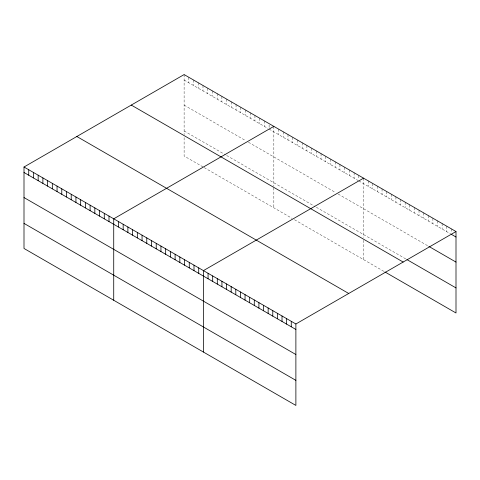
<?xml version="1.0" encoding="UTF-8"?>
<svg xmlns="http://www.w3.org/2000/svg" width="480" height="480" viewBox="0 0 480 480"><rect width="100%" height="100%" fill="white"/><g stroke="black" fill="none" stroke-linecap="round" stroke-linejoin="round"><path stroke-width="0.36" stroke-dasharray="2.4 1.8" d="M184.116 80.046L267.936 128.436M269.112 129.12L358.248 180.582M358.836 180.918L450.798 234.018M184.116 105.114L245.502 140.556M248.454 142.26L335.226 192.36M338.178 194.064L428.268 246.078M184.116 130.944L225.432 154.8M226.614 155.484L315.156 206.604M316.338 207.282L406.314 259.23M203.004 166.92L184.116 156.018L184.116 135.96M204.186 167.604L292.134 218.382M294.498 219.744L384.36 271.626M451.38 228.876L451.38 232.98M446.754 226.206L446.754 231.678M442.134 223.536L442.134 229.014M437.514 220.866L437.514 226.344M432.888 218.202L432.888 223.674M428.268 215.532L428.268 221.004M423.648 212.862L423.648 218.34M419.022 210.192L419.022 215.67M414.402 207.528L414.402 213M409.782 204.858L409.782 210.33M405.156 202.188L405.156 207.666M400.536 199.518L400.536 204.996M395.916 196.854L395.916 202.326M391.29 194.184L391.29 199.656M386.67 191.514L386.67 196.992M382.05 188.844L382.05 194.322M377.424 186.18L377.424 191.652M372.804 183.51L372.804 188.982M368.178 180.84L368.178 186.318M363.558 178.17L363.558 237.414M363.558 240.276L363.558 259.62M358.836 175.446L358.836 179.55M354.114 172.722L354.114 178.194M349.392 169.992L349.392 175.47M344.67 167.268L344.67 172.74M339.948 164.538L339.948 170.016M335.226 161.814L335.226 167.292M330.504 159.09L330.504 164.562M325.782 156.36L325.782 161.838M321.06 153.636L321.06 159.108M316.338 150.906L316.338 156.384M311.616 148.182L311.616 153.66M306.894 145.458L306.894 150.93M302.172 142.728L302.172 148.206M297.45 140.004L297.45 145.476M292.728 137.274L292.728 142.752M288.006 134.55L288.006 140.028M283.278 131.826L283.278 137.298M278.556 129.096L278.556 134.574M273.834 126.372L273.834 186.33M273.834 187.758L273.834 207.816M269.112 125.016L269.112 127.752M264.39 120.918L264.39 126.396M259.668 118.194L259.668 123.666M254.946 115.464L254.946 120.942M250.224 112.74L250.224 118.212M245.502 110.016L245.502 115.488M240.78 107.286L240.78 112.764M236.058 104.562L236.058 110.034M231.336 101.832L231.336 107.31M226.614 99.108L226.614 104.58M221.892 96.384L221.892 101.856M217.17 93.654L217.17 99.132M212.448 90.93L212.448 96.402M207.726 88.2L207.726 93.678M203.004 85.476L203.004 90.954M198.282 82.752L198.282 88.224M193.56 80.022L193.56 85.5M188.838 77.298L188.838 82.77M184.116 74.568L184.116 134.526"/><path stroke-width="0.72" d="M24 167.01L295.884 323.982L295.884 405.432L24 248.46L24 167.01L184.116 74.568L456 231.54L456 312.99L384.936 271.962M273.834 126.372L113.724 218.814L113.724 300.258M363.558 178.17L203.442 270.612L203.442 352.062M295.884 323.982L456 231.54M451.38 234.348L456 237.018M428.844 246.408L456 262.086M406.89 259.566L456 287.916M131.274 105.078L403.164 262.05M76.836 136.506L348.726 293.478M24 172.488L295.884 329.46M24 197.556L295.884 354.528M24 223.386L295.884 380.358M291.264 321.312L291.264 326.79M286.644 318.648L286.644 324.12M282.018 315.978L282.018 321.456M277.398 313.308L277.398 318.786M272.778 310.638L272.778 316.116M268.152 307.974L268.152 313.446M263.532 305.304L263.532 310.782M258.912 302.634L258.912 308.112M254.286 299.964L254.286 305.442M249.666 297.3L249.666 302.772M245.046 294.63L245.046 300.102M240.42 291.96L240.42 297.438M235.8 289.29L235.8 294.768M231.174 286.626L231.174 292.098M226.554 283.956L226.554 289.428M221.934 281.286L221.934 286.764M217.308 278.616L217.308 284.094M212.688 275.952L212.688 281.424M208.068 273.282L208.068 278.754M198.72 267.888L198.72 273.36M193.998 265.158L193.998 270.636M189.276 262.434L189.276 267.912M184.554 259.71L184.554 265.182M179.832 256.98L179.832 262.458M175.11 254.256L175.11 259.728M170.388 251.526L170.388 257.004M165.666 248.802L165.666 254.28M160.944 246.078L160.944 251.55M156.222 243.348L156.222 248.826M151.5 240.624L151.5 246.096M146.778 237.894L146.778 243.372M142.056 235.17L142.056 240.648M137.334 232.446L137.334 237.918M132.612 229.716L132.612 235.194M127.89 226.992L127.89 232.464M123.168 224.268L123.168 229.74M118.446 221.538L118.446 227.016M109.002 216.084L109.002 221.562M104.28 213.36L104.28 218.832M99.558 210.636L99.558 216.108M94.836 207.906L94.836 213.384M90.114 205.182L90.114 210.654M85.386 202.452L85.386 207.93M80.664 199.728L80.664 205.206M75.942 197.004L75.942 202.476M71.22 194.274L71.22 199.752M66.498 191.55L66.498 197.022M61.776 188.82L61.776 194.298M57.054 186.096L57.054 191.574M52.332 183.372L52.332 188.844M47.61 180.642L47.61 186.12M42.888 177.918L42.888 183.39M38.166 175.188L38.166 180.666M33.444 172.464L33.444 177.942M28.722 169.74L28.722 175.212"/></g></svg>
